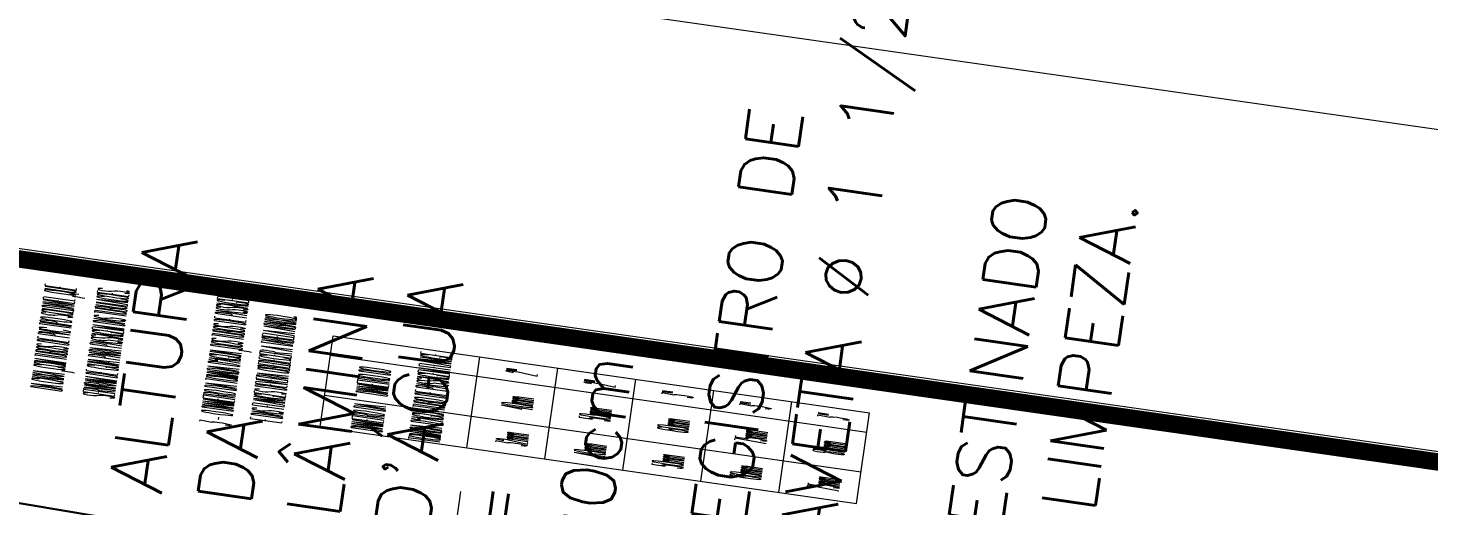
# Model space of a CAD drawing. Header units: millimetres. Extents: x -361192058 to 101130107379, y -14071650034 to 19218552450.
# Drawn here: x -126125 to -125646.5, y 40739.9 to 40903 of the extents above; entities that cross this region are included whole.
import ezdxf
from ezdxf.enums import TextEntityAlignment as Align

# ---------------------------------------------------------------- set-up
doc = ezdxf.new("R2010")
doc.units = ezdxf.units.MM
doc.header["$LTSCALE"] = 0.5
for name, color, linetype in [('02', 2, 'Continuous'), ('APBAN', 4, 'Continuous'), ('TXT_0', 7, 'Continuous'), ('TXT_2', 6, 'Continuous')]:
    doc.layers.add(name, color=color, linetype=linetype)
doc.styles.add('ADITIVOCAD', font='ROMANS.shx')
doc.styles.add('COTAS', font='romans.shx')
doc.styles.add('R80', font='simplex.shx', dxfattribs={"height": 0.2})
doc.styles.get("Standard").update_dxf_attribs({"font": 'txt.shx', "height": 0.12})
doc.dimstyles.new('COTAS', dxfattribs={"dimtxt": 0.08, "dimasz": 0.06, "dimexe": 0.18, "dimexo": 0.0625, "dimgap": 0.05, "dimtad": 1, "dimdec": 4, "dimzin": 4, "dimdsep": 46, "dimtxsty": 'R80', "dimblk1": 'DOT', "dimblk2": 'DOT', "dimsah": 1, "dimcen": 0.09, "dimse1": 1, "dimse2": 1, "dimclrt": 150, "dimadec": 0, "dimazin": 0, "dimtfac": 1, "dimtdec": 4, "dimtmove": 2, "dimatfit": 3, "dimldrblk": 'DOT', "dimfxl": 0, "dimtolj": 1, "dimtzin": 0, "dimarcsym": 0})

# ---------------------------------------------------------------- blocks, each defined once
blk = doc.blocks.new('_Dot')
at = {"color": 0, "lineweight": -2}
blk.add_line((-0.5, 0), (-1, 0), dxfattribs=at)
at = {"color": 0, "const_width": 0.5}
blk.add_lwpolyline([(-0.25, 0, 1), (0.25, 0, 1)], format="xyb", close=True, dxfattribs=at)
blk = doc.blocks.new('DOT')
for p, q in [((0, -1.5), (0, 1.5)), ((1.5, 0), (-1.5, 0))]:
    blk.add_line(p, q)
blk.add_circle((0, 0), 0.5)
blk = doc.blocks.new('APROVADO QUADRA 21.2 MBVII')
at = {"lineweight": 18}
blk.add_lwpolyline([(4114.8259, 2317.7332), (4314.7408, 2317.7332), (4314.7408, 2159.8406), (4114.8259, 2159.8406)], close=True, dxfattribs=at)
at = {"layer": '02', "color": 4, "lineweight": 18}
blk.add_line((4274.1607, 2276.5807), (4277.6492, 2276.5807), dxfattribs=at)
at = {"layer": '02', "lineweight": 18}
blk.add_lwpolyline([(4229.7208, 2238.7047), (4290.9208, 2238.7047), (4290.9208, 2283.2547), (4229.7208, 2283.2547)], close=True, dxfattribs=at)
at = {"layer": '02', "lineweight": 18, "const_width": 0.1}
blk.add_lwpolyline([(4230.4708, 2239.4547), (4290.1708, 2239.4547), (4290.1708, 2282.5047), (4230.4708, 2282.5047)], close=True, dxfattribs=at)
at = {"layer": 'TXT_2', "lineweight": 18}
for p, q in [((4280.9514, 2277.4353), (4280.9514, 2274.3183)), ((4280.9514, 2277.4353), (4287.8043, 2277.4353)), ((4283.3468, 2277.4353), (4283.3468, 2276.5818)), ((4286.3463, 2277.4353), (4286.3463, 2276.5818)), ((4287.8043, 2277.4353), (4287.8043, 2274.3183)), ((4280.9514, 2276.5818), (4287.8043, 2276.5818)), ((4283.3468, 2276.5818), (4283.3468, 2274.3183)), ((4286.3463, 2276.5818), (4286.3463, 2274.3183)), ((4280.9514, 2276.1291), (4287.8043, 2276.1291)), ((4280.9514, 2275.6764), (4287.8043, 2275.6764)), ((4280.9514, 2275.2237), (4287.8043, 2275.2237)), ((4280.9514, 2274.771), (4287.8043, 2274.771)), ((4280.9514, 2274.3183), (4287.8043, 2274.3183))]:
    blk.add_line(p, q, dxfattribs=at)
at = {"color": 0, "lineweight": 13, "flags": 8}
for p in [(4700.7247, 2280.1125), (4699.5738, 2277.8964), (4702.3546, 2276.195), (4703.6722, 2274.085), (4699.8445, 2272.2194), (4703.0488, 2270.137), (4703.0877, 2267.9803), (4700.6523, 2261.5216), (4700.7007, 2257.1593)]:
    blk.add_attdef('NIVEL', p, '', height=0.075, dxfattribs=at)
for rotation, width, p in [(90, 0.8, (4700.8205, 2275.7521)), (270, 0.6, (4703.8437, 2274.9021)), (90, 0.8, (4701.5575, 2268.5021)), (180, 0.6, (4651.1817, 2236.1931))]:
    blk.add_attdef('$PORTA', text='', height=0.09, rotation=rotation, dxfattribs=dict(at, width=width)).set_placement(p, align=Align.MIDDLE)
for p in [(4654.176, 2240.463), (4648.499, 2240.1923), (4637.8012, 2239.3845), (4633.4388, 2239.3361), (4656.3921, 2239.3121), (4652.4746, 2237.6822), (4644.2598, 2236.9491), (4646.4166, 2236.988), (4650.3646, 2236.3646)]:
    blk.add_attdef('NIVEL', p, '', height=0.075, rotation=270, dxfattribs=at)
at = {"color": 0, "lineweight": 13, "width": 0.8, "flags": 8}
for p in [(4652.0317, 2239.2163), (4644.7817, 2238.4793)]:
    blk.add_attdef('$PORTA', text='', height=0.09, dxfattribs=at).set_placement(p, align=Align.MIDDLE)
at = {"layer": 'APBAN', "lineweight": 18, "insert": (4274.2125, 2277.148), "char_height": 0.309381, "width": 4.370666, "attachment_point": 4, "style": 'COTAS'}
blk.add_mtext("ALTURA DA LÂMINA D'ÁGUA = 80cm", dxfattribs=at)
at = {"layer": 'APBAN', "lineweight": 18, "attachment_point": 4, "style": 'COTAS'}
for s, insert, char_height in [('REGISTRO DE\\PGAVETA %%C 1 1/2"', (4274.1787, 2274.7842), 0.309381), ('DESTINADO\\PA LIMPEZA.', (4276.798, 2273.3693), 0.30938)]:
    blk.add_mtext(s, dxfattribs=dict(at, insert=insert, char_height=char_height))
at = {"layer": 'TXT_0', "lineweight": 18, "style": 'ADITIVOCAD'}
for s, height, p in [('DA CAIXA ,COM TUBOS DE PVC TIPO SOLDAVEL ,QUE', 0.181074, (4280.8269, 2278.9333)), ('SERVIRAM DE GUIA PARA PASSAGEM DAS TUBULACOES.', 0.181074, (4280.8269, 2278.6299)), ('3 - O DIAMETRO DA TOMADA D`AGUA ,DOS TUBOS DE PASSAGEM', 0.181074, (4280.0448, 2277.9423)), ('E DAS FLANGES DEVERA OBEDECER A TABELA ABAIXO.', 0.181074, (4280.7922, 2277.6559)), ('DIAMETRO DA', 0.181074, (4281.1916, 2277.0773)), ('DIAMETRO DO', 0.181074, (4283.8949, 2277.0773)), ('TOMADA D`AGUA', 0.181074, (4281.023, 2276.7402)), ('TUBO DE PASSAGEM', 0.181074, (4283.4372, 2276.7402)), ('FLANGE', 0.18107, (4286.4993, 2276.7402)), ('32mm', 0.18107, (4281.6479, 2276.2406)), ('40mm', 0.18107, (4284.3557, 2276.2406)), ('2"', 0.18107, (4286.9594, 2276.2406)), ('40mm', 0.18107, (4281.6479, 2275.7879)), ('50mm', 0.18107, (4284.3557, 2275.7879)), ('2"', 0.18107, (4286.9594, 2275.7879)), ('50mm', 0.18107, (4281.6479, 2275.3352)), ('60mm', 0.18107, (4284.3557, 2275.3352)), ('3"', 0.18107, (4286.9594, 2275.3352)), ('60mm', 0.18107, (4281.6479, 2274.8825)), ('75mm', 0.18107, (4284.3557, 2274.8825)), ('3"', 0.18107, (4286.9594, 2274.8825)), ('75mm', 0.18107, (4281.6479, 2274.4298)), ('85mm', 0.18107, (4284.3557, 2274.4298)), ('3"', 0.18107, (4286.9594, 2274.4298))]:
    blk.add_text(s, height=height, dxfattribs=at).set_placement(p)
at = {"layer": 'APBAN', "lineweight": 18}
blk.add_leader([(4271.6388, 2277.4944), (4272.1728, 2279.2404)], dimstyle='COTAS', override={"dimldrblk": 'DOT'}, dxfattribs=at)

msp = doc.modelspace()

# ---------------------------------------------------------------- block references
at = {"layer": '02', "color": 0, "lineweight": 30, "xscale": -4.574818403918471, "yscale": -59.40450511825884, "zscale": 4.574818403918471, "rotation": 261.8606972171988}
msp.add_blockref('APROVADO QUADRA 21.2 MBVII', (5129.041, 2225.201), dxfattribs=at)

doc.saveas('drawing.dxf')
